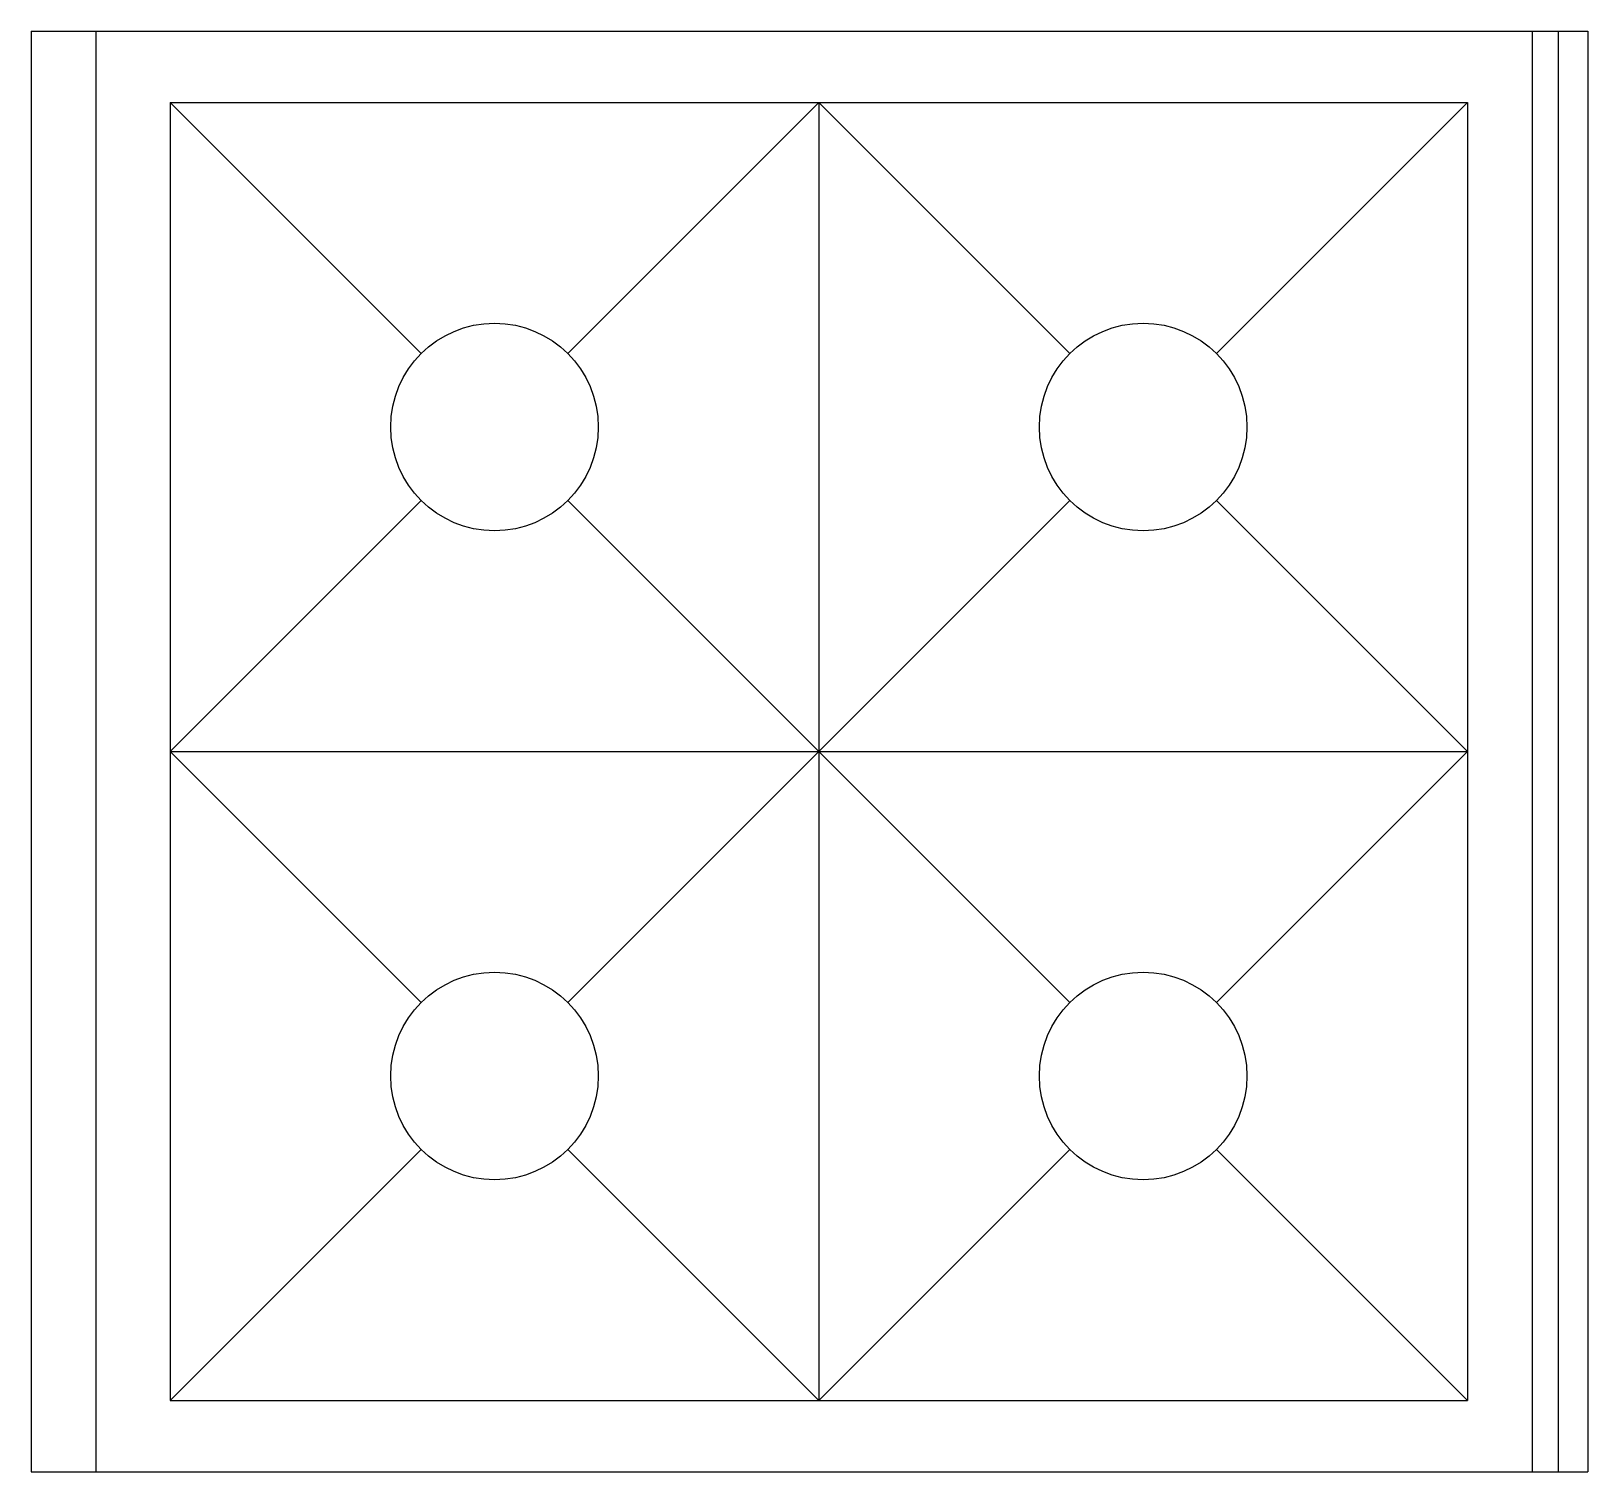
# Model space of a CAD drawing. Header units: metres. Extents: x 0 to 0.6, y -0.278 to 0.277.
import ezdxf

# ---------------------------------------------------------------- set-up
doc = ezdxf.new("R2010")
doc.units = ezdxf.units.M
doc.header["$MEASUREMENT"] = 0
doc.layers.get('0').update_dxf_attribs({"linetype": 'CONTINUOUS'})

msp = doc.modelspace()

# ---------------------------------------------------------------- linework, layer by layer
for p, q in [((0, 0.2775), (0, -0.2775)), ((0, 0.2775), (0.6, 0.2775)), ((0.025, 0.2775), (0.025, -0.2775)), ((0.57857, 0.2775), (0.57857, -0.2775)), ((0.58857, 0.2775), (0.58857, -0.2775)), ((0.6, 0.2775), (0.6, -0.2775)), ((0.05359, 0.25), (0.15031, 0.15328)), ((0.05359, 0.25), (0.55359, 0.25)), ((0.05359, 0.25), (0.05359, -0.25)), ((0.20688, 0.15328), (0.30359, 0.25)), ((0.30359, 0.25), (0.40031, 0.15328)), ((0.30359, 0.25), (0.30359, -0.25)), ((0.45688, 0.15328), (0.55359, 0.25)), ((0.55359, 0.25), (0.55359, -0.25)), ((0.05359, 0), (0.15031, 0.09672)), ((0.20688, -0.09672), (0.40031, 0.09672)), ((0.20688, 0.09672), (0.40031, -0.09672)), ((0.45688, 0.09672), (0.55359, 0)), ((0.15031, -0.09672), (0.05359, 0)), ((0.05359, 0), (0.55359, 0)), ((0.55359, 0), (0.45688, -0.09672)), ((0.05359, -0.25), (0.15031, -0.15328)), ((0.30359, -0.25), (0.20688, -0.15328)), ((0.40031, -0.15328), (0.30359, -0.25)), ((0.45688, -0.15328), (0.55359, -0.25)), ((0.05359, -0.25), (0.55359, -0.25)), ((0, -0.2775), (0.6, -0.2775))]:
    msp.add_line(p, q)
for centre in [(0.17859, 0.125), (0.42859, 0.125), (0.17859, -0.125), (0.42859, -0.125)]:
    msp.add_circle(centre, 0.04)

doc.saveas('drawing.dxf')
